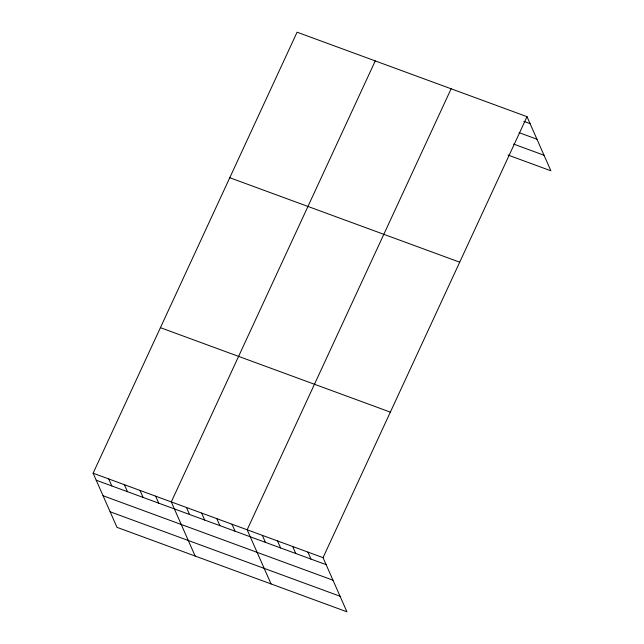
<?xml version="1.0" encoding="UTF-8"?>
<svg xmlns="http://www.w3.org/2000/svg" width="644" height="644" viewBox="0 0 644 644"><rect width="100%" height="100%" fill="white"/><g stroke="black" fill="none" stroke-linecap="round" stroke-linejoin="round"><path stroke-width="0.97" d="M93.114 473.203L323.038 557.656L346.915 611.8L116.991 527.339L93.114 473.203L297.085 32.2L527.009 116.661L550.886 170.797L508.044 155.059M375.259 60.914L171.288 501.918L195.164 556.062M451.13 88.783L247.159 529.787L271.043 583.931M323.038 557.656L527.009 116.661M523.846 121.362L530.093 123.656M519.104 132.656L536.951 139.209M513.679 144.095L544.027 155.244M229.771 177.728L459.695 262.189M160.42 327.667L390.344 412.128M96.198 480.199L326.122 564.651M103.064 495.751L332.98 580.212M110.132 511.787L340.056 596.239M307.864 552.085L310.947 559.081M292.682 546.506L295.773 553.502M277.508 540.936L280.599 547.931M262.333 535.357L265.425 542.353M231.985 524.208L235.068 531.203M216.811 518.637L219.894 525.633M201.636 513.067L204.72 520.062M186.462 507.488L189.545 514.484M155.655 496.17L158.738 503.165M140.014 490.43L143.105 497.426M124.381 484.682L127.472 491.678M108.747 478.943L111.831 485.938"/></g></svg>
